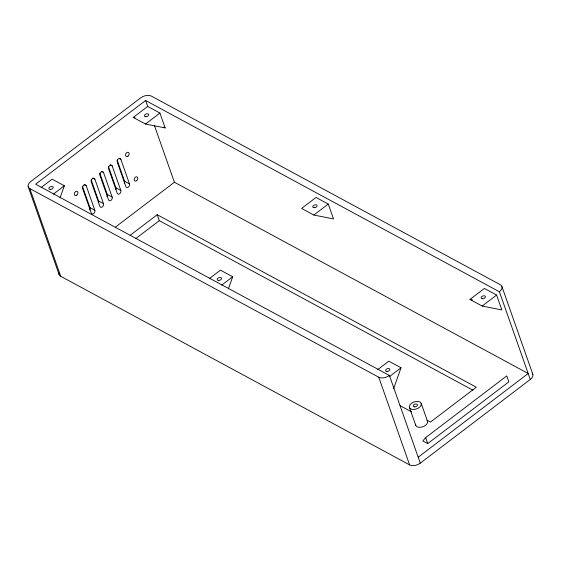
<?xml version="1.0" encoding="UTF-8"?>
<svg xmlns="http://www.w3.org/2000/svg" width="561" height="561" viewBox="0 0 561 561"><rect width="100%" height="100%" fill="white"/><g stroke="black" fill="none" stroke-linecap="round" stroke-linejoin="round"><path stroke-width="0.84" d="M60.048 197.879L64.361 185.761L52.138 179.148L41.142 187.521M228.39 288.88L232.703 276.769L220.48 270.157L209.477 278.529M393.57 388.773L401.045 367.771L388.822 361.165L377.819 369.531M425.645 437.629L422.847 440.932L427.741 443.576L508.862 381.852L506.765 375.905L425.645 437.629L427.741 443.576M420.287 463.148L530.278 379.453L499.402 291.762L145.601 100.496L35.609 184.19L389.404 375.456L420.287 463.148A7.854 4.684 -19.4 0 1 409.621 464.901L60.714 276.278A7.854 4.684 -19.4 0 1 58.947 273.123M133.259 117.424L147.697 106.436L159.92 113.049L165.158 127.908L145.488 124.03L133.259 117.424L134.97 117.761M53.365 194.127L64.361 185.761M145.488 124.03L159.92 113.049M115.215 227.268L174.394 182.241L528.189 373.507L418.19 457.208M130.145 235.325L157.227 214.716L476.303 387.209L430.469 422.089L426.9 420.161M135.706 238.628L159.324 220.662L473 390.239M221.707 285.135L232.703 276.769M313.823 215.038L328.262 204.057L333.5 218.916L313.823 215.038L301.601 208.433L316.039 197.444L328.262 204.057M469.943 299.434L484.381 288.452L496.604 295.058L501.836 309.924L482.165 306.047L469.943 299.434L472.509 299.946M389.355 376.662L401.045 367.771M482.165 306.047L496.604 295.058M163.63 127.088L165.158 127.908M119.458 158.616L120.86 159.373L129.493 183.896A2.454 1.732 -61.6 0 1 128.343 187.129A2.454 1.732 -61.6 0 1 125.881 186.645L117.249 162.115A2.454 1.732 -61.6 0 1 118.399 158.889A2.454 1.732 -61.6 0 1 120.86 159.373M110.096 164.829L112.193 165.965L120.832 190.488A2.454 1.732 -61.6 0 1 119.682 193.72A2.454 1.732 -61.6 0 1 117.221 193.236L108.589 168.707A2.454 1.732 -61.6 0 1 109.739 165.481A2.454 1.732 -61.6 0 1 112.193 165.965M117.116 159.997L124.605 181.252L129.493 183.896M101.436 171.421L103.533 172.557L112.172 197.079A2.454 1.732 -61.6 0 1 111.022 200.312A2.454 1.732 -61.6 0 1 108.561 199.821L99.921 175.298A2.454 1.732 -61.6 0 1 101.071 172.066A2.454 1.732 -61.6 0 1 103.533 172.557M108.455 166.589L115.945 187.844L120.832 190.488M92.775 178.012L94.872 179.141L103.505 203.671A2.454 1.732 -61.6 0 1 102.354 206.904A2.454 1.732 -61.6 0 1 99.9 206.413L91.261 181.89A2.454 1.732 -61.6 0 1 92.411 178.657A2.454 1.732 -61.6 0 1 94.872 179.141M99.795 173.181L107.277 194.436L112.172 197.079M84.115 184.604L86.212 185.733L94.844 210.263A2.454 1.732 -61.6 0 1 93.694 213.489A2.454 1.732 -61.6 0 1 91.24 213.005L82.6 188.482A2.454 1.732 -61.6 0 1 83.75 185.249A2.454 1.732 -61.6 0 1 86.212 185.733M91.134 179.772L98.617 201.027L103.505 203.671M82.467 186.364L89.956 207.619L94.844 210.263M499.402 291.762A7.854 4.684 -19.4 0 0 500.286 284.722L151.379 96.099A7.854 4.684 -19.4 0 0 140.713 97.852L30.722 181.547A7.854 4.684 -19.4 0 0 29.831 188.587L378.738 377.209A7.854 4.684 -19.4 0 0 389.404 375.456M400.056 405.645L411.585 411.879M501.955 286.629L532.838 374.327M421.234 403.457A6.234 3.717 -19.4 0 1 413.296 409.495A6.234 3.717 -19.4 0 1 411.444 403.331A6.234 3.717 -19.4 0 1 421.234 403.457L427.517 421.29A6.234 3.717 -19.4 0 1 421.893 427.054A6.234 3.717 -19.4 0 1 415.617 424.249M409.411 407.398L415.694 425.238M378.738 377.209L409.621 464.901M145.601 100.496L147.697 106.436M154.38 125.419L174.394 182.241M157.227 214.716L159.324 220.662M29.831 188.587L60.714 276.278M28.162 186.673L59.045 274.371M89.956 207.619A2.454 1.732 -61.6 0 1 89.62 209.912M98.617 201.027A2.454 1.732 -61.6 0 1 98.554 202.738M532.235 373.247A7.854 4.684 -19.4 0 1 530.278 379.453M107.277 194.436A2.454 1.732 -61.6 0 1 106.941 196.729M115.945 187.844A2.454 1.732 -61.6 0 1 115.875 189.562M124.605 181.252A2.454 1.732 -61.6 0 1 124.269 183.545M136.604 180.691A2.293 1.62 -61.6 0 0 137.143 176.974A2.293 1.62 -61.6 0 0 134.226 179.197A2.293 1.62 -61.6 0 0 136.604 180.691M127.964 156.161A2.293 1.62 -61.6 0 0 128.511 152.445A2.293 1.62 -61.6 0 0 125.587 154.668A2.293 1.62 -61.6 0 0 127.964 156.161M218.643 280.423A2.244 1.339 -19.4 0 0 221.504 278.242A2.244 1.339 -19.4 0 0 217.977 278.2A2.244 1.339 -19.4 0 0 218.643 280.423M414.593 406.893A2.244 1.339 -19.4 0 0 417.454 404.719A2.244 1.339 -19.4 0 0 413.927 404.67A2.244 1.339 -19.4 0 0 414.593 406.893M482.544 298.711A2.244 1.339 -19.4 0 0 485.398 296.538A2.244 1.339 -19.4 0 0 481.878 296.496A2.244 1.339 -19.4 0 0 482.544 298.711M50.301 189.415A2.244 1.339 -19.4 0 0 53.162 187.241A2.244 1.339 -19.4 0 0 49.634 187.192A2.244 1.339 -19.4 0 0 50.301 189.415M386.985 371.424A2.244 1.339 -19.4 0 0 389.839 369.25A2.244 1.339 -19.4 0 0 386.319 369.208A2.244 1.339 -19.4 0 0 386.985 371.424M314.202 207.71A2.244 1.339 -19.4 0 0 317.056 205.529A2.244 1.339 -19.4 0 0 313.536 205.487A2.244 1.339 -19.4 0 0 314.202 207.71M145.86 116.702A2.244 1.339 -19.4 0 0 148.721 114.528A2.244 1.339 -19.4 0 0 145.194 114.479A2.244 1.339 -19.4 0 0 145.86 116.702M76.717 195.165A2.293 1.62 -61.6 0 0 77.257 191.448A2.293 1.62 -61.6 0 0 74.34 193.671A2.293 1.62 -61.6 0 0 76.717 195.165"/></g></svg>
